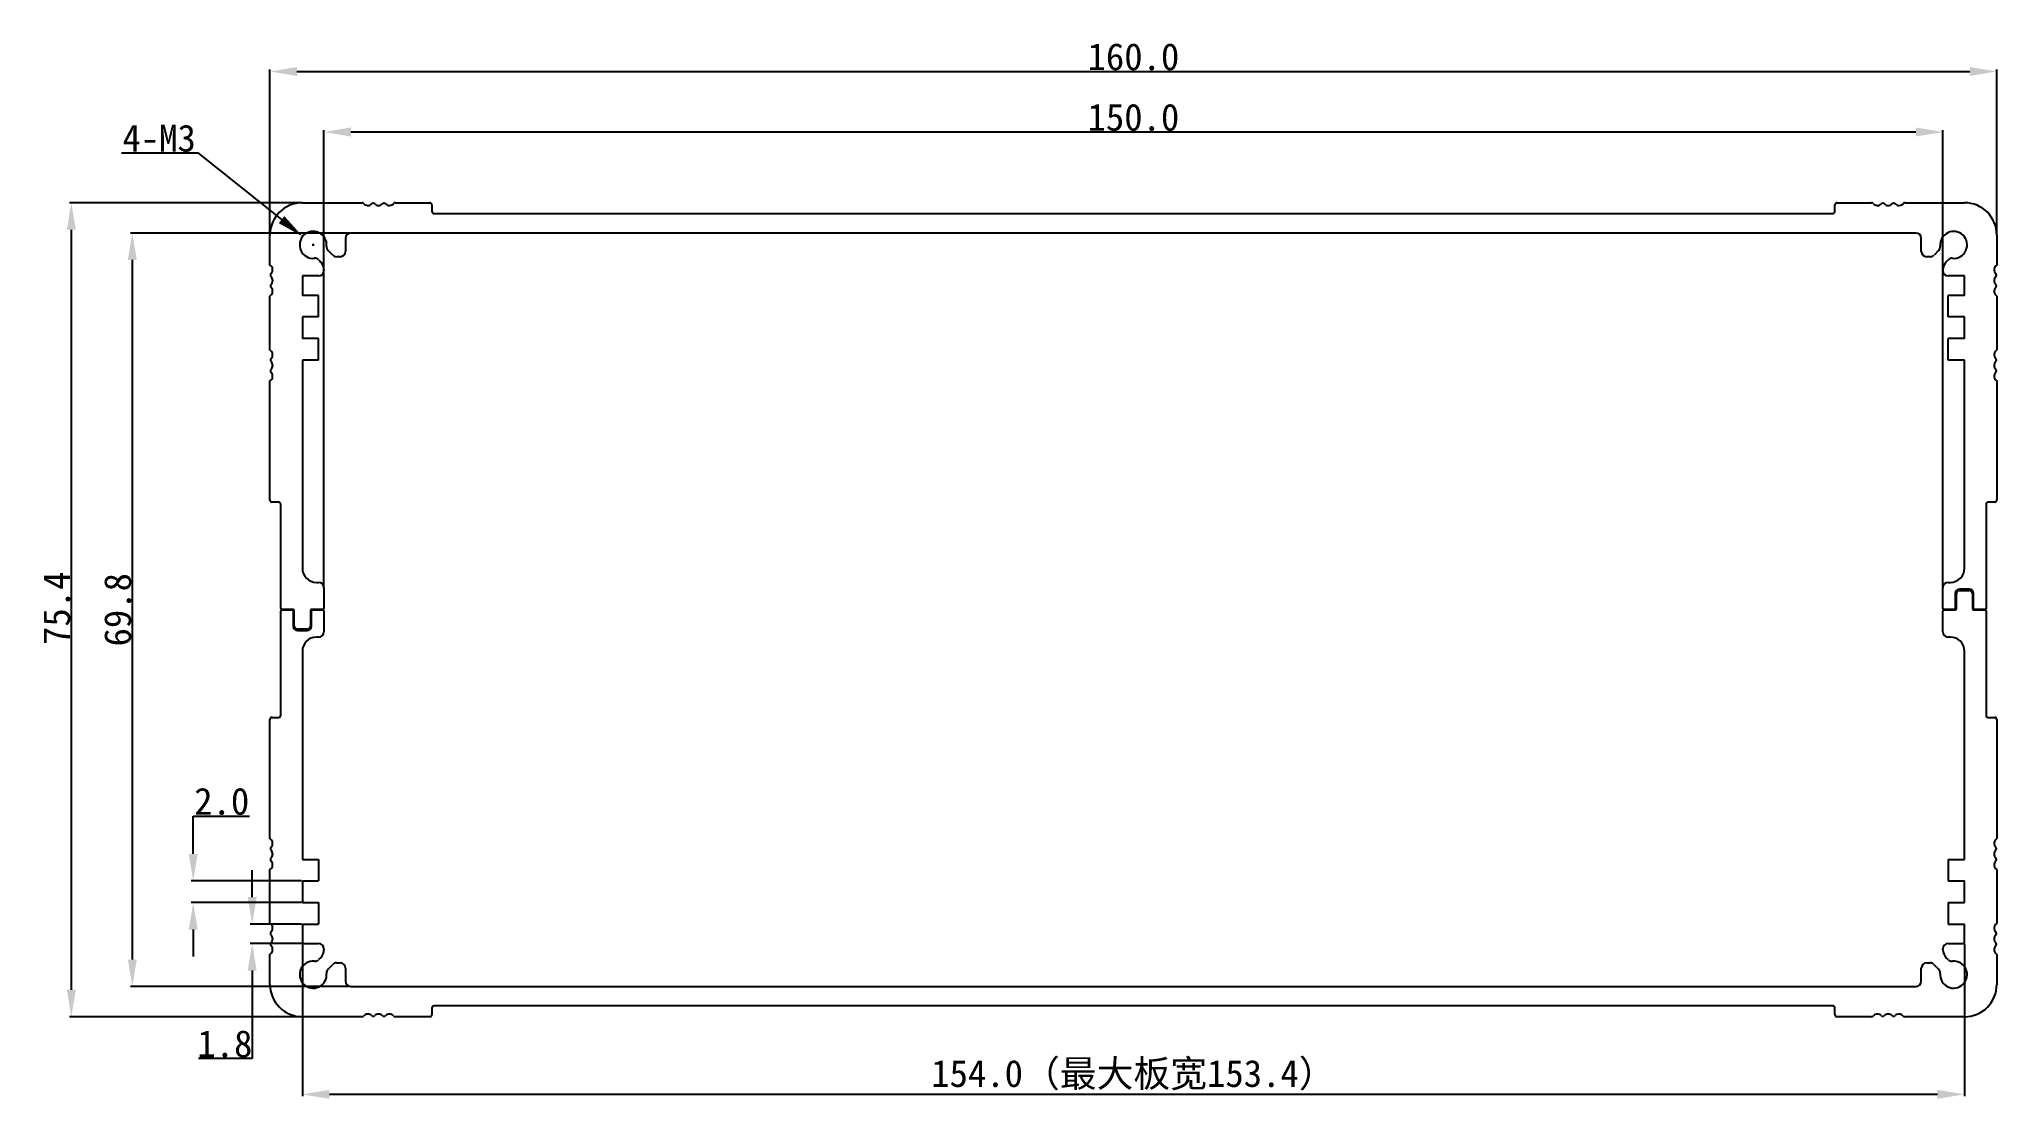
# Model space of a CAD drawing. Header units: inches. Extents: x 489 to 670, y 71 to 169.
import ezdxf

# ---------------------------------------------------------------- set-up
doc = ezdxf.new("R2010")
doc.units = ezdxf.units.IN
doc.header["$MEASUREMENT"] = 0
doc.layers.get('0').update_dxf_attribs({"color": 1})
doc.layers.get('Defpoints').update_dxf_attribs({"color": 3})
doc.layers.add('图层1', color=255, linetype='Continuous')
doc.layers.add('图层2', color=30, linetype='Continuous')
doc.styles.get("Standard").update_dxf_attribs({"font": 'simhei.ttf'})
doc.dimstyles.get("Standard").update_dxf_attribs({"dimtxt": 2.5, "dimasz": 2.5, "dimexe": 0.18, "dimexo": 0.0625, "dimgap": 0.09, "dimtad": 1, "dimtoh": 1, "dimdec": 1, "dimzin": 0, "dimdsep": 46, "dimtxsty": 'Standard', "dimcen": 0.09, "dimadec": 0, "dimazin": 0, "dimtfac": 1, "dimtdec": 1, "dimtofl": 0, "dimtmove": 0, "dimatfit": 3, "dimfxl": 1, "dimtolj": 1, "dimtzin": 0, "dimarcsym": 0})

# ---------------------------------------------------------------- blocks, each defined once
blk = doc.blocks.new('*D5')
at = {"layer": 'Defpoints', "color": 0}
for p in [(513.15, 153.8), (491.74, 78.38), (513.15, 78.38)]:
    blk.add_point(p, dxfattribs=at)
at = {"layer": '图层1', "color": 0, "lineweight": -2}
for p, q in [((513.09, 153.8), (491.56, 153.8)), ((491.74, 151.3), (491.74, 80.88)), ((513.08, 78.38), (491.56, 78.38))]:
    blk.add_line(p, q, dxfattribs=at)
at = {"layer": '图层1', "color": 0}
for points in [[(491.33, 151.3), (492.16, 151.3), (491.74, 153.8)], [(491.33, 80.88), (492.16, 80.88), (491.74, 78.38)]]:
    blk.add_solid(points, dxfattribs=at)
at = {"layer": '图层1', "color": 0, "insert": (490.4, 116.23), "char_height": 2.5, "attachment_point": 5, "rotation": 90}
blk.add_mtext('\\A1;75.4', dxfattribs=at)
blk = doc.blocks.new('*D6')
at = {"layer": 'Defpoints', "color": 0}
for p in [(670.15, 165.97), (510.15, 150.8), (670.15, 150.8)]:
    blk.add_point(p, dxfattribs=at)
at = {"layer": '图层1', "color": 0, "lineweight": -2}
for p, q in [((510.15, 150.86), (510.15, 166.15)), ((512.65, 165.97), (667.65, 165.97)), ((670.15, 150.86), (670.15, 166.15))]:
    blk.add_line(p, q, dxfattribs=at)
at = {"layer": '图层1', "color": 0}
for points in [[(512.65, 166.38), (512.65, 165.55), (510.15, 165.97)], [(667.65, 166.38), (667.65, 165.55), (670.15, 165.97)]]:
    blk.add_solid(points, dxfattribs=at)
at = {"layer": '图层1', "color": 0, "insert": (590.15, 167.32), "char_height": 2.5, "attachment_point": 5}
blk.add_mtext('\\A1;160.0', dxfattribs=at)
blk = doc.blocks.new('*D7')
at = {"layer": 'Defpoints', "color": 0}
for p in [(517.65, 151), (497.39, 81.18), (517.65, 81.18)]:
    blk.add_point(p, dxfattribs=at)
at = {"layer": '图层1', "color": 0, "lineweight": -2}
for p, q in [((517.59, 151), (497.21, 151)), ((497.39, 148.5), (497.39, 83.68)), ((517.58, 81.18), (497.21, 81.18))]:
    blk.add_line(p, q, dxfattribs=at)
at = {"layer": '图层1', "color": 0}
for points in [[(496.98, 148.5), (497.81, 148.5), (497.39, 151)], [(496.98, 83.68), (497.81, 83.68), (497.39, 81.18)]]:
    blk.add_solid(points, dxfattribs=at)
at = {"layer": '图层1', "color": 0, "insert": (496.05, 116.09), "char_height": 2.5, "attachment_point": 5, "rotation": 90}
blk.add_mtext('\\A1;69.8', dxfattribs=at)
blk = doc.blocks.new('*D8')
at = {"layer": 'Defpoints', "color": 0}
for p in [(665.15, 160.36), (515.15, 118.13), (665.15, 118.13)]:
    blk.add_point(p, dxfattribs=at)
at = {"layer": '图层1', "color": 0, "lineweight": -2}
for p, q in [((515.15, 118.19), (515.15, 160.54)), ((517.65, 160.36), (662.65, 160.36)), ((665.15, 118.19), (665.15, 160.54))]:
    blk.add_line(p, q, dxfattribs=at)
at = {"layer": '图层1', "color": 0}
for points in [[(517.65, 160.78), (517.65, 159.94), (515.15, 160.36)], [(662.65, 160.78), (662.65, 159.94), (665.15, 160.36)]]:
    blk.add_solid(points, dxfattribs=at)
at = {"layer": '图层1', "color": 0, "insert": (590.15, 161.71), "char_height": 2.5, "attachment_point": 5}
blk.add_mtext('\\A1;150.0', dxfattribs=at)
blk = doc.blocks.new('*D9')
at = {"layer": 'Defpoints', "color": 0}
for p in [(513.15, 86.96), (508.5, 85.16), (513.15, 85.16)]:
    blk.add_point(p, dxfattribs=at)
at = {"layer": '图层1', "color": 0, "lineweight": -2}
for p, q in [((508.5, 89.46), (508.5, 91.96)), ((513.08, 86.96), (508.32, 86.96)), ((513.08, 85.16), (508.32, 85.16)), ((508.5, 82.66), (508.5, 74.52)), ((508.5, 74.52), (503.52, 74.52))]:
    blk.add_line(p, q, dxfattribs=at)
at = {"layer": '图层1', "color": 0}
for points in [[(508.08, 89.46), (508.92, 89.46), (508.5, 86.96)], [(508.08, 82.66), (508.92, 82.66), (508.5, 85.16)]]:
    blk.add_solid(points, dxfattribs=at)
at = {"layer": '图层1', "color": 0, "insert": (505.97, 75.86), "char_height": 2.5, "attachment_point": 5}
blk.add_mtext('\\A1;1.8', dxfattribs=at)
blk = doc.blocks.new('*D10')
at = {"layer": 'Defpoints', "color": 0}
for p in [(503.04, 90.96), (513.15, 90.96), (513.15, 88.96)]:
    blk.add_point(p, dxfattribs=at)
at = {"layer": '图层1', "color": 0, "lineweight": -2}
for p, q in [((503.04, 93.46), (503.04, 96.97)), ((503.04, 96.97), (508.24, 96.97)), ((513.08, 90.96), (502.86, 90.96)), ((513.08, 88.96), (502.86, 88.96)), ((503.04, 86.46), (503.04, 83.96))]:
    blk.add_line(p, q, dxfattribs=at)
at = {"layer": '图层1', "color": 0}
for points in [[(502.62, 93.46), (503.45, 93.46), (503.04, 90.96)], [(502.62, 86.46), (503.45, 86.46), (503.04, 88.96)]]:
    blk.add_solid(points, dxfattribs=at)
at = {"layer": '图层1', "color": 0, "insert": (505.68, 98.33), "char_height": 2.5, "attachment_point": 5}
blk.add_mtext('\\A1;2.0', dxfattribs=at)
blk = doc.blocks.new('*D11')
at = {"layer": 'Defpoints', "color": 0}
for p in [(513.15, 85.16), (667.15, 85.16), (667.15, 71.19)]:
    blk.add_point(p, dxfattribs=at)
at = {"layer": '图层2', "color": 0, "lineweight": -2}
for p, q in [((513.15, 85.1), (513.15, 71.01)), ((667.15, 85.1), (667.15, 71.01)), ((515.65, 71.19), (664.65, 71.19))]:
    blk.add_line(p, q, dxfattribs=at)
at = {"layer": '图层2', "color": 0}
for points in [[(515.65, 71.6), (515.65, 70.77), (513.15, 71.19)], [(664.65, 71.6), (664.65, 70.77), (667.15, 71.19)]]:
    blk.add_solid(points, dxfattribs=at)
at = {"layer": '图层2', "color": 0, "insert": (590.15, 72.96), "char_height": 2.5, "attachment_point": 5}
blk.add_mtext('\\A1;154.0（最大板宽153.4）', dxfattribs=at)
blk = doc.blocks.new('*D12')
at = {"layer": 'Defpoints', "color": 0}
for p in [(513.17, 150.68), (514.15, 149.9)]:
    blk.add_point(p, dxfattribs=at)
at = {"layer": '图层1', "color": 0, "lineweight": -2}
for p, q in [((496.4, 158.43), (503.46, 158.43)), ((503.46, 158.43), (511.22, 152.24)), ((514.06, 149.9), (514.24, 149.9)), ((514.15, 149.81), (514.15, 149.99))]:
    blk.add_line(p, q, dxfattribs=at)
at = {"layer": '图层1', "color": 0}
blk.add_solid([(511.48, 152.57), (510.96, 151.91), (513.17, 150.68)], dxfattribs=at)
at = {"layer": '图层1', "color": 0, "insert": (499.88, 159.77), "char_height": 2.5, "attachment_point": 5}
blk.add_mtext('\\A1;4-M3', dxfattribs=at)

msp = doc.modelspace()

# ---------------------------------------------------------------- linework, layer by layer
at = {"color": 7}
for p, q in [((513.15, 153.8), (518.68, 153.8)), ((521.75, 153.8), (524.95, 153.8)), ((525.15, 153.6), (525.15, 153)), ((525.35, 152.8), (654.95, 152.8)), ((655.15, 153), (655.15, 153.6)), ((655.35, 153.8), (658.55, 153.8)), ((661.63, 153.8), (667.15, 153.8)), ((510.15, 148.03), (510.15, 150.8)), ((662.65, 151), (517.65, 151)), ((670.15, 150.8), (670.15, 148.03)), ((515.98, 148.95), (515.54, 149.38)), ((516.65, 148.8), (516.33, 148.8)), ((517.15, 150.5), (517.15, 149.3)), ((663.15, 149.3), (663.15, 150.5)), ((663.97, 148.8), (663.65, 148.8)), ((664.76, 149.38), (664.33, 148.95)), ((514.65, 147.02), (513.15, 147.02)), ((513.15, 147.02), (513.15, 145.22)), ((514.66, 148.51), (514.86, 148.31)), ((515.15, 147.6), (515.15, 147.52)), ((665.15, 147.52), (665.15, 147.6)), ((665.44, 148.31), (665.65, 148.51)), ((667.15, 147.02), (665.65, 147.02)), ((667.15, 145.22), (667.15, 147.02)), ((510.15, 140.16), (510.15, 145.16)), ((514.65, 145.22), (513.15, 145.22)), ((514.65, 143.22), (514.65, 145.22)), ((667.15, 145.22), (665.65, 145.22)), ((665.65, 143.22), (665.65, 145.22)), ((670.15, 145.16), (670.15, 140.16)), ((514.65, 143.22), (513.15, 143.22)), ((513.15, 143.22), (513.15, 141.22)), ((667.15, 143.22), (665.65, 143.22)), ((667.15, 141.22), (667.15, 143.22)), ((514.65, 141.22), (513.15, 141.22)), ((514.65, 139.22), (514.65, 141.22)), ((667.15, 141.22), (665.65, 141.22)), ((665.65, 139.22), (665.65, 141.22)), ((514.65, 139.22), (513.15, 139.22)), ((513.15, 139.22), (513.15, 119.93)), ((667.15, 139.22), (665.65, 139.22)), ((667.15, 119.93), (667.15, 139.22)), ((510.15, 126.26), (510.15, 137.3)), ((670.15, 137.3), (670.15, 126.26)), ((510.95, 126.06), (510.35, 126.06)), ((511.15, 116.2), (511.15, 125.86)), ((669.15, 125.86), (669.15, 116.2)), ((669.95, 126.06), (669.35, 126.06)), ((514.45, 118.63), (514.65, 118.63)), ((515.15, 118.13), (515.15, 116.2)), ((665.15, 116.2), (665.15, 118.13)), ((665.65, 118.63), (665.85, 118.63)), ((667.6, 118), (666.7, 118)), ((512.3, 116.1), (511.25, 116.1)), ((515.05, 116.1), (514, 116.1)), ((666.2, 116.1), (665.25, 116.1)), ((666.3, 117.6), (666.3, 116.2)), ((666.4, 116.18), (666.4, 117.58)), ((666.7, 117.88), (667.6, 117.88)), ((667.9, 117.58), (667.9, 116.18)), ((668, 116.2), (668, 117.6)), ((669.05, 116.1), (668.1, 116.1)), ((511.15, 106.32), (511.15, 115.98)), ((511.25, 116.08), (512.2, 116.08)), ((512.3, 115.98), (512.3, 114.58)), ((512.4, 114.6), (512.4, 116)), ((513.6, 114.3), (512.7, 114.3)), ((513.9, 116), (513.9, 114.6)), ((514, 114.58), (514, 115.98)), ((514.1, 116.08), (515.05, 116.08)), ((515.15, 115.98), (515.15, 114.05)), ((665.15, 114.05), (665.15, 115.98)), ((665.25, 116.08), (666.3, 116.08)), ((668, 116.08), (669.05, 116.08)), ((669.15, 115.98), (669.15, 106.32)), ((512.7, 114.18), (513.6, 114.18)), ((514.65, 113.55), (514.45, 113.55)), ((665.85, 113.55), (665.65, 113.55)), ((513.15, 112.25), (513.15, 92.96)), ((667.15, 92.96), (667.15, 112.25)), ((510.15, 94.89), (510.15, 105.92)), ((510.35, 106.12), (510.95, 106.12)), ((669.35, 106.12), (669.95, 106.12)), ((670.15, 105.92), (670.15, 94.89)), ((513.15, 92.96), (514.65, 92.96)), ((514.65, 92.96), (514.65, 90.96)), ((665.65, 92.96), (667.15, 92.96)), ((665.65, 92.96), (665.65, 90.96)), ((510.15, 87.02), (510.15, 92.02)), ((513.15, 90.96), (513.15, 88.96)), ((513.15, 90.96), (514.65, 90.96)), ((665.65, 90.96), (667.15, 90.96)), ((667.15, 88.96), (667.15, 90.96)), ((670.15, 92.02), (670.15, 87.02)), ((513.15, 88.96), (514.65, 88.96)), ((514.65, 88.96), (514.65, 86.96)), ((665.65, 88.96), (667.15, 88.96)), ((665.65, 88.96), (665.65, 86.96)), ((513.15, 86.96), (513.15, 85.16)), ((513.15, 86.96), (514.65, 86.96)), ((665.65, 86.96), (667.15, 86.96)), ((667.15, 85.16), (667.15, 86.96)), ((510.15, 81.38), (510.15, 84.15)), ((513.15, 85.16), (514.65, 85.16)), ((514.85, 83.87), (514.65, 83.67)), ((515.15, 84.66), (515.15, 84.58)), ((665.15, 84.58), (665.15, 84.66)), ((665.64, 83.67), (665.44, 83.87)), ((665.65, 85.16), (667.15, 85.16)), ((670.15, 84.15), (670.15, 81.38)), ((515.53, 82.8), (515.97, 83.23)), ((516.32, 83.38), (516.65, 83.38)), ((517.15, 82.88), (517.15, 81.68)), ((663.15, 81.68), (663.15, 82.88)), ((663.65, 83.38), (663.97, 83.38)), ((664.32, 83.23), (664.76, 82.8)), ((517.65, 81.18), (662.65, 81.18)), ((518.67, 78.38), (513.15, 78.38)), ((524.95, 78.38), (521.74, 78.38)), ((525.15, 79.18), (525.15, 78.58)), ((654.95, 79.38), (525.35, 79.38)), ((655.15, 78.58), (655.15, 79.18)), ((658.55, 78.38), (655.35, 78.38)), ((667.15, 78.38), (661.62, 78.38))]:
    msp.add_line(p, q, dxfattribs=at)
for centre, radius, start, end in [((513.15, 150.8), 3, 90, 180), ((518.68, 153.6), 0.2, 40.0052, 90), ((519.21, 154.05), 0.5, 220.0052, 315.5847), ((519.71, 153.56), 0.2, 44.4153, 135.5847), ((520.21, 154.05), 0.5, 224.4153, 315.5847), ((520.71, 153.56), 0.2, 44.4153, 135.5847), ((521.21, 154.05), 0.5, 224.4153, 319.9948), ((521.75, 153.6), 0.2, 90, 139.9948), ((524.95, 153.6), 0.2, 0, 90), ((525.35, 153), 0.2, 180, 270), ((654.95, 153), 0.2, 270, 360), ((655.35, 153.6), 0.2, 90, 180), ((658.55, 153.6), 0.2, 40.0052, 90), ((659.09, 154.05), 0.5, 220.0052, 315.5847), ((659.59, 153.56), 0.2, 44.4153, 135.5847), ((660.09, 154.05), 0.5, 224.4153, 315.5847), ((660.59, 153.56), 0.2, 44.4153, 135.5847), ((661.09, 154.05), 0.5, 224.4153, 319.9948), ((661.63, 153.6), 0.2, 90, 139.9948), ((667.15, 150.8), 3, 0, 90), ((514.15, 149.9), 1.25, 354.6091, 274.9948), ((517.65, 150.5), 0.5, 90, 180), ((662.65, 150.5), 0.5, 0, 90), ((666.15, 149.9), 1.25, 265.0052, 185.3909), ((515.89, 149.74), 0.5, 174.6091, 225), ((516.33, 149.3), 0.5, 225, 270), ((516.65, 149.3), 0.5, 270, 0), ((663.65, 149.3), 0.5, 180, 270), ((663.97, 149.3), 0.5, 270, 315), ((664.41, 149.74), 0.5, 315, 5.3909), ((509.9, 147.59), 0.5, 314.4153, 60), ((510.39, 147.09), 0.2, 134.4153, 225.5847), ((509.9, 146.59), 0.5, 314.4153, 45.5847), ((514.3, 148.16), 0.5, 45, 94.9948), ((514.65, 147.52), 0.5, 270, 0), ((514.15, 147.6), 1, 360, 45), ((666.15, 147.6), 1, 135, 180), ((665.65, 147.52), 0.5, 180, 270), ((666, 148.16), 0.5, 85.0052, 135), ((670.4, 147.59), 0.5, 120, 225.5847), ((670.4, 146.59), 0.5, 134.4153, 225.5847), ((669.91, 147.09), 0.2, 314.4153, 45.5847), ((509.9, 145.59), 0.5, 300, 45.5847), ((510.39, 146.09), 0.2, 134.4153, 225.5847), ((670.4, 145.59), 0.5, 134.4153, 240), ((669.91, 146.09), 0.2, 314.4153, 45.5847), ((509.9, 139.73), 0.5, 314.4153, 60), ((670.4, 139.73), 0.5, 120, 225.5847), ((509.9, 137.73), 0.5, 300, 45.5847), ((510.39, 139.23), 0.2, 134.4153, 225.5847), ((510.39, 138.23), 0.2, 134.4153, 225.5847), ((509.9, 138.73), 0.5, 314.4153, 45.5847), ((670.4, 138.73), 0.5, 134.4153, 225.5847), ((670.4, 137.73), 0.5, 134.4153, 240), ((669.91, 139.23), 0.2, 314.4153, 45.5847), ((669.91, 138.23), 0.2, 314.4153, 45.5847), ((510.35, 126.26), 0.2, 180, 270), ((510.95, 125.86), 0.2, 0, 90), ((669.35, 125.86), 0.2, 90, 180), ((669.95, 126.26), 0.2, 270, 360), ((514.45, 119.93), 1.3, 180, 270), ((665.85, 119.93), 1.3, 270, 0), ((514.65, 118.13), 0.5, 360, 90), ((665.65, 118.13), 0.5, 90, 180), ((666.7, 117.6), 0.4, 90, 180), ((667.6, 117.6), 0.4, 360, 90), ((511.25, 116.2), 0.1, 180, 270), ((512.3, 116), 0.1, 360, 90), ((514, 116), 0.1, 90, 180), ((515.05, 116.2), 0.1, 270, 360), ((665.25, 116.2), 0.1, 180, 270), ((666.2, 116.2), 0.1, 270, 360), ((666.3, 116.18), 0.1, 270, 360), ((666.7, 117.58), 0.3, 90, 180), ((667.6, 117.58), 0.3, 360, 90), ((668, 116.18), 0.1, 180, 270), ((668.1, 116.2), 0.1, 180, 270), ((669.05, 116.2), 0.1, 270, 360), ((511.25, 115.98), 0.1, 90, 180), ((512.2, 115.98), 0.1, 0, 90), ((512.7, 114.58), 0.4, 180, 270), ((512.7, 114.6), 0.3, 180, 270), ((513.6, 114.6), 0.3, 270, 360), ((513.6, 114.58), 0.4, 270, 0), ((514.1, 115.98), 0.1, 90, 180), ((515.05, 115.98), 0.1, 0, 90), ((665.25, 115.98), 0.1, 90, 180), ((669.05, 115.98), 0.1, 0, 90), ((514.45, 112.25), 1.3, 90, 180), ((514.65, 114.05), 0.5, 270, 0), ((665.65, 114.05), 0.5, 180, 270), ((665.85, 112.25), 1.3, 0, 90), ((510.35, 105.92), 0.2, 90, 180), ((510.95, 106.32), 0.2, 270, 360), ((669.35, 106.32), 0.2, 180, 270), ((669.95, 105.92), 0.2, 0, 90), ((509.9, 94.45), 0.5, 314.4153, 60), ((670.4, 94.45), 0.5, 120, 225.5847), ((509.9, 92.45), 0.5, 300, 45.5847), ((510.39, 93.95), 0.2, 134.4153, 225.5847), ((510.39, 92.95), 0.2, 134.4153, 225.5847), ((509.9, 93.45), 0.5, 314.4153, 45.5847), ((670.4, 93.45), 0.5, 134.4153, 225.5847), ((670.4, 92.45), 0.5, 134.4153, 240), ((669.91, 93.95), 0.2, 314.4153, 45.5847), ((669.91, 92.95), 0.2, 314.4153, 45.5847), ((509.9, 86.59), 0.5, 314.4153, 60), ((510.39, 86.09), 0.2, 134.4153, 225.5847), ((509.9, 85.59), 0.5, 314.4153, 45.5847), ((670.4, 86.59), 0.5, 120, 225.5847), ((670.4, 85.59), 0.5, 134.4153, 225.5847), ((669.91, 86.09), 0.2, 314.4153, 45.5847), ((509.9, 84.59), 0.5, 300, 45.5847), ((510.39, 85.09), 0.2, 134.4153, 225.5847), ((514.15, 82.28), 1.25, 85.0052, 5.3909), ((514.3, 84.02), 0.5, 265.0052, 315), ((514.65, 84.66), 0.5, 0, 90), ((514.15, 84.58), 1, 315, 0), ((666.15, 82.28), 1.25, 174.6091, 94.9948), ((665.65, 84.66), 0.5, 90, 180), ((666.15, 84.58), 1, 180, 225), ((665.99, 84.02), 0.5, 225, 274.9948), ((670.4, 84.59), 0.5, 134.4153, 240), ((669.91, 85.09), 0.2, 314.4153, 45.5847), ((515.89, 82.44), 0.5, 135, 185.3909), ((516.32, 82.88), 0.5, 90, 135), ((516.65, 82.88), 0.5, 0, 90), ((517.65, 81.68), 0.5, 180, 270), ((662.65, 81.68), 0.5, 270, 0), ((663.65, 82.88), 0.5, 90, 180), ((663.97, 82.88), 0.5, 45, 90), ((664.4, 82.44), 0.5, 354.6091, 45), ((513.15, 81.38), 3, 180, 270), ((667.15, 81.38), 3, 270, 360), ((518.67, 78.58), 0.2, 270, 319.9948), ((519.21, 78.13), 0.5, 44.4153, 139.9948), ((519.71, 78.62), 0.2, 224.4153, 315.5847), ((520.21, 78.13), 0.5, 44.4153, 135.5847), ((520.71, 78.62), 0.2, 224.4153, 315.5847), ((521.21, 78.13), 0.5, 40.0052, 135.5847), ((521.74, 78.58), 0.2, 220.0052, 270), ((524.95, 78.58), 0.2, 270, 360), ((525.35, 79.18), 0.2, 90, 180), ((654.95, 79.18), 0.2, 0, 90), ((655.35, 78.58), 0.2, 180, 270), ((658.55, 78.58), 0.2, 270, 319.9948), ((659.08, 78.13), 0.5, 44.4153, 139.9948), ((659.58, 78.62), 0.2, 224.4153, 315.5847), ((660.08, 78.13), 0.5, 44.4153, 135.5847), ((660.58, 78.62), 0.2, 224.4153, 315.5847), ((661.08, 78.13), 0.5, 40.0052, 135.5847), ((661.62, 78.58), 0.2, 220.0052, 270)]:
    msp.add_arc(centre, radius, start, end, dxfattribs=at)

# ---------------------------------------------------------------- dimensions: what is measured, and where the dimension line sits
at = {"layer": '图层1'}
for base, p1, p2, angle, picture, middle in [((670.15, 165.97), (510.15, 150.8), (670.15, 150.8), 180, '*D6', (590.15, 165.97)), ((491.74, 78.38), (513.15, 153.8), (513.15, 78.38), 90, '*D5', (491.74, 116.23)), ((503.04, 90.96), (513.15, 88.96), (513.15, 90.96), 90, '*D10', (505.68, 96.97)), ((508.5, 85.16), (513.15, 86.96), (513.15, 85.16), 90, '*D9', (505.97, 74.52))]:
    dim = msp.add_linear_dim(base=base, p1=p1, p2=p2, angle=angle, dimstyle='Standard', dxfattribs=at)
    dim.commit()
    dim.dimension.update_dxf_attribs({"geometry": picture, "text_midpoint": middle, "dimtype": 160})
dim = msp.add_linear_dim(base=(665.15, 160.36), p1=(515.15, 118.13), p2=(665.15, 118.13), dimstyle='Standard', dxfattribs=at)
dim.commit()
dim.dimension.update_dxf_attribs({"geometry": '*D8', "text_midpoint": (590.15, 161.71)})
dim = msp.add_radius_dim(center=(514.15, 149.9), mpoint=(513.17, 150.68), text='4-M3', dimstyle='Standard', dxfattribs=at)
dim.commit()
dim.dimension.update_dxf_attribs({"geometry": '*D12', "text_midpoint": (499.88, 158.43), "dimtype": 164})
dim = msp.add_linear_dim(base=(497.39, 81.18), p1=(517.65, 151), p2=(517.65, 81.18), angle=270, dimstyle='Standard', dxfattribs=at)
dim.commit()
dim.dimension.update_dxf_attribs({"geometry": '*D7', "text_midpoint": (496.05, 116.09)})
at = {"layer": '图层2'}
dim = msp.add_linear_dim(base=(667.15, 71.19), p1=(513.15, 85.16), p2=(667.15, 85.16), text='<>（最大板宽153.4）', dimstyle='Standard', dxfattribs=at)
dim.commit()
dim.dimension.update_dxf_attribs({"geometry": '*D11', "text_midpoint": (590.15, 72.96)})

doc.saveas('drawing.dxf')
